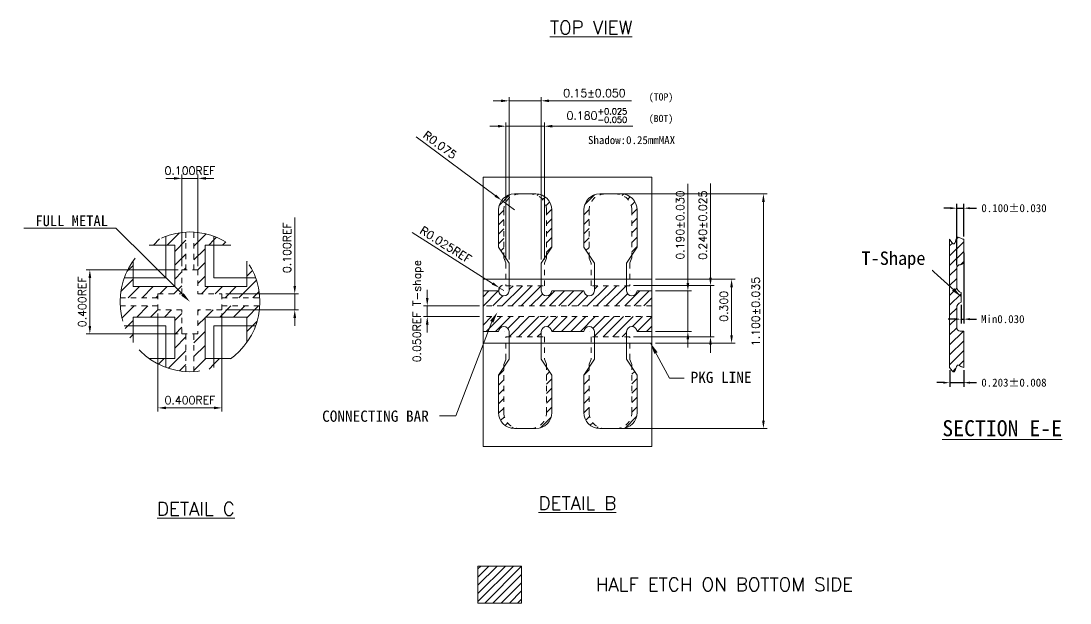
# Model space of a CAD drawing. Extents: x 516.4 to 537.1, y -26.7 to 3.5.
# Drawn here: x 516.39 to 536.05, y -26.74 to -15.82 of the extents above; entities that cross this region are included whole.
import ezdxf
from ezdxf import colors
from ezdxf.entities.mleader import LeaderData, LeaderLine
from ezdxf.enums import TextEntityAlignment as Align
from ezdxf.math import Vec2, Vec3

# ---------------------------------------------------------------- set-up
doc = ezdxf.new("R2010")
doc.units = 0
doc.header["$LTSCALE"] = 5
doc.header["$MEASUREMENT"] = 0
doc.header["$PDMODE"] = 3
doc.linetypes.add('HIDDEN', pattern=[0.375, 0.25, -0.125])
doc.layers.get('0').update_dxf_attribs({"linetype": 'CONTINUOUS'})
doc.layers.get('Defpoints').update_dxf_attribs({"linetype": 'CONTINUOUS'})
for name, color, linetype in [('1', 7, 'CONTINUOUS'), ('1D', 4, 'CONTINUOUS'), ('2D', 4, 'CONTINUOUS'), ('EACH01', 4, 'CONTINUOUS'), ('ETCH', 4, 'CONTINUOUS'), ('PKG', 2, 'CONTINUOUS'), ('标注', 4, 'CONTINUOUS')]:
    doc.layers.add(name, color=color, linetype=linetype)
doc.layers.add('标注线', color=3, linetype='CONTINUOUS', lineweight=18)
doc.styles.add('SIMPLEX', font='SIMPLEX')
doc.styles.get("Standard").update_dxf_attribs({"font": 'romans.shx', "bigfont": 'bigfont.shx'})
doc.styles.add('宋体', font='SimSun.ttf')
doc.dimstyles.new('2', dxfattribs={"dimtxt": 0.21, "dimasz": 0.21, "dimexe": 0.07, "dimexo": 0.07, "dimgap": 0.07, "dimtad": 0, "dimdec": 3, "dimzin": 1, "dimdsep": 46, "dimtxsty": 'STANDARD', "dimcen": 0.009, "dimclrd": 256, "dimclre": 256, "dimclrt": 256, "dimadec": 0, "dimazin": 1, "dimtm": 1.25, "dimtfac": 1, "dimtdec": 3, "dimtofl": 0, "dimtmove": 0, "dimatfit": 3, "dimfxl": 0.0072, "dimtolj": 1, "dimtzin": 0, "dimlwd": -1, "dimlwe": -1, "dimarcsym": 0})
doc.dimstyles.new('ISO-25', dxfattribs={"dimtxt": 2.5, "dimasz": 2.5, "dimexe": 1.25, "dimexo": 0.625, "dimtad": 1, "dimtxsty": 'STANDARD', "dimcen": 2.5, "dimadec": 0, "dimazin": 0, "dimtfac": 1, "dimtmove": 0, "dimatfit": 3, "dimfxl": 1, "dimarcsym": 0})
doc.dimstyles.get("Standard").update_dxf_attribs({"dimscale": 4.5, "dimtxt": 0.16, "dimasz": 0.12, "dimexe": 0.08, "dimexo": 0.05, "dimgap": 0.08, "dimtad": 0, "dimdec": 3, "dimzin": 0, "dimdsep": 46, "dimtxsty": 'STANDARD', "dimcen": 0.09, "dimadec": 0, "dimazin": 0, "dimtfac": 1, "dimtdec": 3, "dimtmove": 0, "dimatfit": 3, "dimfxl": 1, "dimtolj": 1, "dimtzin": 0, "dimarcsym": 0})
doc.dimstyles.new('副本Standard', dxfattribs={"dimtxt": 0.05, "dimasz": 0.05, "dimexe": 0.07, "dimexo": 0.07, "dimgap": 0.07, "dimtad": 1, "dimzin": 1, "dimdsep": 46, "dimtxsty": 'SIMPLEX', "dimcen": 0.1, "dimclrd": 256, "dimclre": 256, "dimclrt": 256, "dimadec": 0, "dimazin": 0, "dimtfac": 1, "dimtofl": 0, "dimtmove": 0, "dimatfit": 0, "dimfxl": 1, "dimlwd": -1, "dimlwe": -1, "dimarcsym": 0})
pattern_1 = [(45, (-1772.79977, -702.44377), (-0.129652448, 0.129652448), [])]

# ---------------------------------------------------------------- blocks, each defined once
blk = doc.blocks.new('*D45')
at = {"layer": 'Defpoints', "color": 0, "transparency": 16777216}
for p in [(3343.498, -275.731), (3342.778, -278.302), (3343.498, -278.302)]:
    blk.add_point(p, dxfattribs=at)
at = {"layer": '标注', "color": 4, "linetype": 'Continuous', "lineweight": 0, "transparency": 16777216}
for p, q in [((3342.778, -278.232), (3342.778, -275.661)), ((3343.498, -278.232), (3343.498, -275.661)), ((3342.628, -275.731), (3342.478, -275.731)), ((3342.778, -275.731), (3343.498, -275.731)), ((3343.648, -275.731), (3345.154, -275.731))]:
    blk.add_line(p, q, dxfattribs=at)
at = {"layer": '标注', "color": 4, "transparency": 16777216}
for points in [[(3342.628, -275.756), (3342.628, -275.706), (3342.778, -275.731)], [(3343.648, -275.706), (3343.648, -275.756), (3343.498, -275.731)]]:
    blk.add_solid(points, dxfattribs=at)
at = {"layer": '标注', "color": 4, "lineweight": 0, "transparency": 16777216, "insert": (3344.483, -275.531), "char_height": 0.15, "attachment_point": 5, "style": 'SIMPLEX'}
blk.add_mtext('\\A1;0.180{\\H0.74667x;\\S+0.025^ -0.050;}', dxfattribs=at)
blk = doc.blocks.new('*D46')
at = {"layer": 'Defpoints', "color": 0, "transparency": 16777216}
for p in [(3345.512, -278.822), (3345.512, -279.582), (3346.189, -279.582)]:
    blk.add_point(p, dxfattribs=at)
at = {"layer": '标注', "linetype": 'Continuous', "lineweight": 0, "transparency": 16777216}
for p, q in [((3346.189, -278.672), (3346.189, -276.815)), ((3345.582, -278.822), (3346.259, -278.822)), ((3346.189, -278.822), (3346.189, -279.582)), ((3345.582, -279.582), (3346.259, -279.582)), ((3346.189, -279.732), (3346.189, -279.882))]:
    blk.add_line(p, q, dxfattribs=at)
at = {"layer": '标注', "transparency": 16777216}
for points in [[(3346.164, -278.672), (3346.214, -278.672), (3346.189, -278.822)], [(3346.214, -279.732), (3346.164, -279.732), (3346.189, -279.582)]]:
    blk.add_solid(points, dxfattribs=at)
at = {"layer": '标注', "lineweight": 0, "transparency": 16777216, "insert": (3346.044, -277.585), "char_height": 0.15, "attachment_point": 5, "rotation": 90, "style": 'SIMPLEX'}
blk.add_mtext('0.190%%P0.030', dxfattribs=at)
blk = doc.blocks.new('*D47')
at = {"layer": 'Defpoints', "color": 0, "transparency": 16777216}
for p in [(3345.098, -278.722), (3345.098, -279.682), (3346.613, -279.682)]:
    blk.add_point(p, dxfattribs=at)
at = {"layer": '标注', "color": 1, "linetype": 'Continuous', "lineweight": 0, "transparency": 16777216}
for p, q in [((3346.613, -278.572), (3346.613, -276.804)), ((3345.168, -278.722), (3346.683, -278.722)), ((3346.613, -278.722), (3346.613, -279.682)), ((3345.168, -279.682), (3346.683, -279.682)), ((3346.613, -279.832), (3346.613, -279.982))]:
    blk.add_line(p, q, dxfattribs=at)
at = {"layer": '标注', "color": 1, "transparency": 16777216}
for points in [[(3346.588, -278.572), (3346.638, -278.572), (3346.613, -278.722)], [(3346.638, -279.832), (3346.588, -279.832), (3346.613, -279.682)]]:
    blk.add_solid(points, dxfattribs=at)
at = {"layer": '标注', "color": 0, "lineweight": 0, "transparency": 16777216, "insert": (3346.468, -277.588), "char_height": 0.15, "attachment_point": 5, "rotation": 90, "style": 'SIMPLEX'}
blk.add_mtext('0.240%%P0.025', dxfattribs=at)
blk = doc.blocks.new('*D48')
at = {"layer": 'Defpoints', "color": 0, "transparency": 16777216}
for p in [(3345.512, -278.602), (3345.512, -279.802), (3347.008, -279.802)]:
    blk.add_point(p, dxfattribs=at)
at = {"layer": '标注', "linetype": 'Continuous', "lineweight": 0, "transparency": 16777216}
for p, q in [((3345.582, -278.602), (3347.078, -278.602)), ((3347.008, -278.752), (3347.008, -279.652)), ((3345.582, -279.802), (3347.078, -279.802))]:
    blk.add_line(p, q, dxfattribs=at)
at = {"layer": '标注', "transparency": 16777216}
for points in [[(3347.033, -278.752), (3346.983, -278.752), (3347.008, -278.602)], [(3346.983, -279.652), (3347.033, -279.652), (3347.008, -279.802)]]:
    blk.add_solid(points, dxfattribs=at)
at = {"layer": '标注', "lineweight": 0, "transparency": 16777216, "insert": (3346.863, -279.111), "char_height": 0.15, "attachment_point": 5, "rotation": 90, "style": 'SIMPLEX'}
blk.add_mtext('0.300', dxfattribs=at)
blk = doc.blocks.new('*D49')
at = {"layer": 'Defpoints', "color": 0, "transparency": 16777216}
for p in [(3344.772, -277.002), (3344.738, -281.402), (3347.605, -281.402)]:
    blk.add_point(p, dxfattribs=at)
at = {"layer": '标注', "linetype": 'Continuous', "lineweight": 0, "transparency": 16777216}
for p, q in [((3344.842, -277.002), (3347.675, -277.002)), ((3347.605, -277.152), (3347.605, -281.252)), ((3344.808, -281.402), (3347.675, -281.402))]:
    blk.add_line(p, q, dxfattribs=at)
at = {"layer": '标注', "transparency": 16777216}
for points in [[(3347.63, -277.152), (3347.58, -277.152), (3347.605, -277.002)], [(3347.58, -281.252), (3347.63, -281.252), (3347.605, -281.402)]]:
    blk.add_solid(points, dxfattribs=at)
at = {"layer": '标注', "lineweight": 0, "transparency": 16777216, "insert": (3347.46, -279.208), "char_height": 0.15, "attachment_point": 5, "rotation": 90, "style": 'SIMPLEX'}
blk.add_mtext('1.100%%P0.035', dxfattribs=at)
blk = doc.blocks.new('*D50')
at = {"layer": 'Defpoints', "color": 0, "transparency": 16777216}
for p in [(3342.698, -277.123), (3342.938, -277.302)]:
    blk.add_point(p, dxfattribs=at)
at = {"layer": '标注', "linetype": 'Continuous', "lineweight": 0, "transparency": 16777216}
for p, q in [((3341.098, -275.933), (3342.577, -277.034)), ((3342.938, -277.302), (3342.698, -277.123))]:
    blk.add_line(p, q, dxfattribs=at)
at = {"layer": '标注', "transparency": 16777216}
blk.add_solid([(3342.562, -277.054), (3342.592, -277.014), (3342.698, -277.123)], dxfattribs=at)
at = {"layer": '标注', "lineweight": 0, "transparency": 16777216, "insert": (3341.541, -276.082), "char_height": 0.15, "attachment_point": 5, "rotation": 323.3438, "style": 'SIMPLEX'}
blk.add_mtext('R0.075', dxfattribs=at)
blk = doc.blocks.new('*D51')
at = {"layer": 'Defpoints', "color": 0, "transparency": 16777216}
for p in [(3342.654, -278.761), (3342.739, -278.815)]:
    blk.add_point(p, dxfattribs=at)
at = {"layer": '标注', "linetype": 'Continuous', "lineweight": 0, "transparency": 16777216}
for p, q in [((3341.018, -277.727), (3342.527, -278.681)), ((3342.739, -278.815), (3342.654, -278.761))]:
    blk.add_line(p, q, dxfattribs=at)
at = {"layer": '标注', "linetype": 'Continuous', "transparency": 16777216}
blk.add_arc((3342.739, -278.815), 0.1, 106.7349, 184.3621, dxfattribs=at)
at = {"layer": '标注', "transparency": 16777216}
blk.add_solid([(3342.514, -278.702), (3342.541, -278.66), (3342.654, -278.761)], dxfattribs=at)
at = {"layer": '标注', "lineweight": 0, "transparency": 16777216, "insert": (3341.65, -277.955), "char_height": 0.15, "attachment_point": 5, "rotation": 327.7095, "style": 'SIMPLEX'}
blk.add_mtext('R0.025REF', dxfattribs=at)
blk = doc.blocks.new('*D56')
at = {"layer": 'Defpoints', "color": 0, "transparency": 16777216}
for p in [(3343.438, -275.255), (3342.838, -278.302), (3343.438, -278.302)]:
    blk.add_point(p, dxfattribs=at)
at = {"layer": '标注', "color": 4, "linetype": 'Continuous', "lineweight": 0, "transparency": 16777216}
for p, q in [((3342.688, -275.255), (3342.538, -275.255)), ((3342.838, -278.232), (3342.838, -275.185)), ((3342.838, -275.255), (3343.438, -275.255)), ((3343.438, -278.232), (3343.438, -275.185)), ((3343.588, -275.255), (3345.135, -275.255))]:
    blk.add_line(p, q, dxfattribs=at)
at = {"layer": '标注', "color": 4, "transparency": 16777216}
for points in [[(3342.688, -275.28), (3342.688, -275.23), (3342.838, -275.255)], [(3343.588, -275.23), (3343.588, -275.28), (3343.438, -275.255)]]:
    blk.add_solid(points, dxfattribs=at)
at = {"layer": '标注', "color": 4, "lineweight": 0, "transparency": 16777216, "insert": (3344.437, -275.11), "char_height": 0.15, "attachment_point": 5, "style": 'SIMPLEX'}
blk.add_mtext('\\A1;0.15%%P0.050', dxfattribs=at)
blk = doc.blocks.new('*D57')
at = {"layer": 'Defpoints', "color": 0, "transparency": 16777216}
for p in [(3337.004, -276.71), (3336.704, -278.426), (3337.004, -278.426)]:
    blk.add_point(p, dxfattribs=at)
at = {"layer": '标注', "linetype": 'Continuous', "lineweight": 0, "transparency": 16777216}
for p, q in [((3336.554, -276.71), (3336.404, -276.71)), ((3336.704, -278.356), (3336.704, -276.64)), ((3336.704, -276.71), (3337.004, -276.71)), ((3337.004, -278.356), (3337.004, -276.64)), ((3337.154, -276.71), (3337.304, -276.71))]:
    blk.add_line(p, q, dxfattribs=at)
at = {"layer": '标注', "transparency": 16777216}
for points in [[(3336.554, -276.735), (3336.554, -276.685), (3336.704, -276.71)], [(3337.154, -276.685), (3337.154, -276.735), (3337.004, -276.71)]]:
    blk.add_solid(points, dxfattribs=at)
at = {"layer": '标注', "lineweight": 0, "transparency": 16777216, "insert": (3336.854, -276.565), "char_height": 0.15, "attachment_point": 5, "style": 'SIMPLEX'}
blk.add_mtext('0.100REF', dxfattribs=at)
blk = doc.blocks.new('*D58')
at = {"layer": 'Defpoints', "color": 0, "transparency": 16777216}
for p in [(3336.704, -278.426), (3334.978, -279.626), (3336.704, -279.626)]:
    blk.add_point(p, dxfattribs=at)
at = {"layer": '标注', "linetype": 'Continuous', "lineweight": 0, "transparency": 16777216}
for p, q in [((3336.634, -278.426), (3334.908, -278.426)), ((3334.978, -278.576), (3334.978, -279.476)), ((3336.634, -279.626), (3334.908, -279.626))]:
    blk.add_line(p, q, dxfattribs=at)
at = {"layer": '标注', "transparency": 16777216}
for points in [[(3335.003, -278.576), (3334.953, -278.576), (3334.978, -278.426)], [(3334.953, -279.476), (3335.003, -279.476), (3334.978, -279.626)]]:
    blk.add_solid(points, dxfattribs=at)
at = {"layer": '标注', "lineweight": 0, "transparency": 16777216, "insert": (3334.833, -279.026), "char_height": 0.15, "attachment_point": 5, "rotation": 90, "style": 'SIMPLEX'}
blk.add_mtext('0.400REF', dxfattribs=at)
blk = doc.blocks.new('*D59')
at = {"layer": 'Defpoints', "color": 0, "transparency": 16777216}
for p in [(3337.454, -278.876), (3337.454, -279.176), (3338.819, -279.176)]:
    blk.add_point(p, dxfattribs=at)
at = {"layer": '标注', "linetype": 'Continuous', "lineweight": 0, "transparency": 16777216}
for p, q in [((3338.819, -278.726), (3338.819, -277.443)), ((3337.524, -278.876), (3338.889, -278.876)), ((3338.819, -278.876), (3338.819, -279.176)), ((3337.524, -279.176), (3338.889, -279.176)), ((3338.819, -279.326), (3338.819, -279.476))]:
    blk.add_line(p, q, dxfattribs=at)
at = {"layer": '标注', "transparency": 16777216}
for points in [[(3338.794, -278.726), (3338.844, -278.726), (3338.819, -278.876)], [(3338.844, -279.326), (3338.794, -279.326), (3338.819, -279.176)]]:
    blk.add_solid(points, dxfattribs=at)
at = {"layer": '标注', "lineweight": 0, "transparency": 16777216, "insert": (3338.674, -278.01), "char_height": 0.15, "attachment_point": 5, "rotation": 90, "style": 'SIMPLEX'}
blk.add_mtext('0.100REF', dxfattribs=at)
blk = doc.blocks.new('*D60')
at = {"layer": 'Defpoints', "color": 0, "transparency": 16777216}
for p in [(3336.254, -279.176), (3337.454, -279.176), (3337.454, -281.015)]:
    blk.add_point(p, dxfattribs=at)
at = {"layer": '标注', "linetype": 'Continuous', "lineweight": 0, "transparency": 16777216}
for p, q in [((3336.254, -279.246), (3336.254, -281.085)), ((3337.454, -279.246), (3337.454, -281.085)), ((3336.404, -281.015), (3337.304, -281.015))]:
    blk.add_line(p, q, dxfattribs=at)
at = {"layer": '标注', "transparency": 16777216}
for points in [[(3336.404, -280.99), (3336.404, -281.04), (3336.254, -281.015)], [(3337.304, -281.04), (3337.304, -280.99), (3337.454, -281.015)]]:
    blk.add_solid(points, dxfattribs=at)
at = {"layer": '标注', "lineweight": 0, "transparency": 16777216, "insert": (3336.854, -280.87), "char_height": 0.15, "attachment_point": 5, "style": 'SIMPLEX'}
blk.add_mtext('0.400REF', dxfattribs=at)
blk = doc.blocks.new('*D61')
at = {"layer": 'Defpoints', "color": 0, "transparency": 16777216}
for p in [(3342.351, -279.102), (3341.303, -279.302), (3342.351, -279.302)]:
    blk.add_point(p, dxfattribs=at)
at = {"layer": '标注', "linetype": 'Continuous', "lineweight": 0, "transparency": 16777216}
for p, q in [((3341.303, -278.952), (3341.303, -278.802)), ((3342.281, -279.102), (3341.233, -279.102)), ((3341.303, -279.102), (3341.303, -279.302)), ((3342.281, -279.302), (3341.233, -279.302)), ((3341.303, -279.452), (3341.303, -279.602))]:
    blk.add_line(p, q, dxfattribs=at)
at = {"layer": '标注', "transparency": 16777216}
for points in [[(3341.278, -278.952), (3341.328, -278.952), (3341.303, -279.102)], [(3341.328, -279.452), (3341.278, -279.452), (3341.303, -279.302)]]:
    blk.add_solid(points, dxfattribs=at)
at = {"layer": '标注', "lineweight": 0, "transparency": 16777216, "insert": (3341.133, -279.202), "char_height": 0.15, "attachment_point": 5, "rotation": 90, "style": 'SIMPLEX'}
blk.add_mtext('0.050REF T-shape', dxfattribs=at)
blk = doc.blocks.new('*D62')
at = {"layer": 'Defpoints', "color": 0, "transparency": 16777216}
for p in [(3351.097, -280.255), (3351.36, -280.255), (3351.36, -280.542)]:
    blk.add_point(p, dxfattribs=at)
at = {"layer": '标注', "color": 0, "lineweight": -2, "transparency": 16777216}
for p, q in [((3351.097, -280.305), (3351.097, -280.622)), ((3351.36, -280.305), (3351.36, -280.622)), ((3350.977, -280.542), (3350.857, -280.542)), ((3351.097, -280.542), (3351.36, -280.542)), ((3351.48, -280.542), (3351.6, -280.542))]:
    blk.add_line(p, q, dxfattribs=at)
at = {"layer": '标注', "color": 0, "transparency": 16777216}
for points in [[(3350.977, -280.562), (3350.977, -280.522), (3351.097, -280.542)], [(3351.48, -280.522), (3351.48, -280.562), (3351.36, -280.542)]]:
    blk.add_solid(points, dxfattribs=at)
at = {"layer": '标注', "color": 0, "transparency": 16777216, "insert": (3352.302, -280.542), "char_height": 0.15, "attachment_point": 5, "style": '宋体'}
blk.add_mtext('\\A1;0.203%%p0.008', dxfattribs=at)
blk = doc.blocks.new('*D63')
at = {"layer": 'Defpoints', "color": 0, "transparency": 16777216}
for p in [(3351.36, -277.269), (3351.36, -277.852), (3351.228, -278.394)]:
    blk.add_point(p, dxfattribs=at)
at = {"layer": '标注', "color": 0, "lineweight": -2, "transparency": 16777216}
for p, q in [((3351.108, -277.269), (3350.988, -277.269)), ((3351.228, -278.344), (3351.228, -277.189)), ((3351.228, -277.269), (3351.36, -277.269)), ((3351.36, -277.802), (3351.36, -277.189)), ((3351.48, -277.269), (3351.6, -277.269))]:
    blk.add_line(p, q, dxfattribs=at)
at = {"layer": '标注', "color": 0, "transparency": 16777216}
for points in [[(3351.108, -277.289), (3351.108, -277.249), (3351.228, -277.269)], [(3351.48, -277.249), (3351.48, -277.289), (3351.36, -277.269)]]:
    blk.add_solid(points, dxfattribs=at)
at = {"layer": '标注', "color": 0, "transparency": 16777216, "insert": (3352.303, -277.269), "char_height": 0.15, "attachment_point": 5, "style": '宋体'}
blk.add_mtext('\\A1;0.100%%p0.030', dxfattribs=at)
blk = doc.blocks.new('*D64')
at = {"layer": 'Defpoints', "color": 0, "transparency": 16777216}
for p in [(3351.36, -278.058), (3351.311, -279.033), (3351.36, -279.351)]:
    blk.add_point(p, dxfattribs=at)
at = {"layer": '标注', "color": 0, "lineweight": -2, "transparency": 16777216}
for p, q in [((3351.36, -278.108), (3351.36, -279.431)), ((3351.311, -279.083), (3351.311, -279.431)), ((3351.191, -279.351), (3351.071, -279.351)), ((3351.311, -279.351), (3351.36, -279.351)), ((3351.48, -279.351), (3351.6, -279.351))]:
    blk.add_line(p, q, dxfattribs=at)
at = {"layer": '标注', "color": 0, "transparency": 16777216}
for points in [[(3351.191, -279.371), (3351.191, -279.331), (3351.311, -279.351)], [(3351.48, -279.331), (3351.48, -279.371), (3351.36, -279.351)]]:
    blk.add_solid(points, dxfattribs=at)
at = {"layer": '标注', "color": 0, "transparency": 16777216, "insert": (3352.092, -279.351), "char_height": 0.15, "attachment_point": 5, "style": '宋体'}
blk.add_mtext('\\A1;Min0.030', dxfattribs=at)

msp = doc.modelspace()

# ---------------------------------------------------------------- hatches: boundary and pattern name
at = {"layer": 'EACH01', "lineweight": 0}
h = msp.add_hatch(dxfattribs=at)
h.set_pattern_fill('ANSI31', color=256, scale=1.050834, style=0)
h.set_pattern_definition([(45, (794.03763, -200.60978), (-0.092881465, 0.092881465), [])])
edge = h.paths.add_edge_path()
edge.add_line((533.99165, -20.39063), (533.99358, -20.39063))
edge.add_arc((533.99358, -20.32583), 0.0648, 270, 360)
edge.add_line((534.05838, -20.32583), (534.05838, -19.91281))
edge.add_spline(control_points=[(534.05838, -19.91281), (534.04093, -19.90794), (534.00391, -19.89761), (533.91135, -19.83682), (533.89957, -20.06566), (533.82835, -19.96126), (533.7953, -19.91281)], knot_values=[0, 0, 0, 0, 0.05685367, 0.12059159, 0.25873939, 0.37839651, 0.37839651, 0.37839651, 0.37839651], degree=3, periodic=0)
edge.add_line((533.7953, -19.91281), (533.7953, -22.31631))
edge.add_spline(control_points=[(533.7953, -22.31631), (533.82835, -22.36476), (533.89957, -22.46916), (533.91135, -22.24032), (534.00391, -22.30111), (534.04093, -22.31144), (534.05838, -22.31631)], knot_values=[0, 0, 0, 0, 0.11965712, 0.25780492, 0.32154284, 0.37839651, 0.37839651, 0.37839651, 0.37839651], degree=3, periodic=0)
edge.add_line((534.05838, -22.31631), (534.05838, -21.63479))
edge.add_line((534.05838, -21.63479), (533.99261, -21.63479))
edge.add_arc((533.99261, -21.56999), 0.0648, 180.147024, 270, ccw=False)
edge.add_line((533.92781, -21.57016), (533.92688, -21.2071))
edge.add_arc((534.04036, -21.20347), 0.11354, 105.841884, 181.834624, ccw=False)
edge.add_line((534.00937, -21.09424), (534.00937, -20.91337))
edge.add_arc((534.06563, -20.78122), 0.14363, 194.969301, 246.937464, ccw=False)
edge.add_line((533.92688, -20.81832), (533.92685, -20.45544))
edge.add_arc((533.99165, -20.45543), 0.0648, 90, 180.004746, ccw=False)
at = {"layer": 'ETCH', "lineweight": 0}
h = msp.add_hatch(dxfattribs=at)
h.set_pattern_fill('ANSI31', color=256)
h.set_pattern_definition([(45, (525.39747, -23.11834), (-0.0883883, 0.0883883), [])])
h.paths.add_polyline_path([(525.43708, -22.31354), (525.33708, -22.46354), (525.33708, -23.16354, 0.41421356), (525.63708, -23.46354), (525.73708, -23.46354, -0.41421356), (525.43708, -23.16354)])
h.paths.add_polyline_path([(526.33708, -22.46354), (526.23708, -22.31354), (526.23708, -23.16354, -0.41421356), (525.93708, -23.46354), (526.03708, -23.46354, 0.41421356), (526.33708, -23.16354)])
h.paths.add_polyline_path([(527.03708, -22.31354), (526.93708, -22.46354), (526.93708, -23.16354, 0.41421356), (527.23708, -23.46354), (527.33708, -23.46354, -0.41421356), (527.03708, -23.16354)])
h.paths.add_polyline_path([(527.93708, -22.46354), (527.83708, -22.31354), (527.83708, -23.16354, -0.41421356), (527.53708, -23.46354), (527.63708, -23.46354, 0.41421356), (527.93708, -23.16354)])
h.paths.add_polyline_path([(525.43708, -19.36354, -0.41421356), (525.73708, -19.06354), (525.63708, -19.06354, 0.41421356), (525.33708, -19.36354), (525.33708, -20.06354), (525.43708, -20.21354)])
h.paths.add_polyline_path([(526.33708, -19.36354, 0.41421356), (526.03708, -19.06354), (525.93708, -19.06354, -0.41421356), (526.23708, -19.36354), (526.23708, -20.21354), (526.33708, -20.06354)])
h.paths.add_polyline_path([(527.03708, -19.36354, -0.41421356), (527.33708, -19.06354), (527.23708, -19.06354, 0.41421356), (526.93708, -19.36354), (526.93708, -20.06354), (527.03708, -20.21354)])
h.paths.add_polyline_path([(527.93708, -19.36354, 0.41421356), (527.63708, -19.06354), (527.53708, -19.06354, -0.41421356), (527.83708, -19.36354), (527.83708, -20.21354), (527.93708, -20.06354)])
edge = h.paths.add_edge_path()
edge.add_line((527.73708, -20.88354), (527.73708, -20.78354))
edge.add_line((527.73708, -20.78354), (527.13708, -20.78354))
edge.add_line((527.13708, -20.78354), (527.13708, -20.88354))
edge.add_arc((527.03737, -20.87593), 0.1, 184.362064, 355.637936, ccw=False)
edge.add_line((526.93766, -20.88354), (526.3365, -20.88354))
edge.add_arc((526.23679, -20.87593), 0.1, 184.362064, 355.637936, ccw=False)
edge.add_line((526.13708, -20.88354), (526.13708, -20.78354))
edge.add_line((526.13708, -20.78354), (525.53708, -20.78354))
edge.add_line((525.53708, -20.78354), (525.53708, -20.88354))
edge.add_arc((525.43737, -20.87593), 0.1, 184.362064, 355.637936, ccw=False)
edge.add_line((525.33766, -20.88354), (525.04945, -20.88354))
edge.add_line((525.04945, -20.88354), (525.04945, -21.16354))
edge.add_line((525.04945, -21.16354), (528.21114, -21.16354))
edge.add_line((528.21114, -21.16354), (528.21114, -20.88354))
edge.add_line((528.21114, -20.88354), (527.9365, -20.88354))
edge.add_arc((527.83679, -20.87593), 0.1, 184.362064, 355.637936, ccw=False)
edge = h.paths.add_edge_path()
edge.add_line((525.04945, -21.36354), (525.04945, -21.64354))
edge.add_line((525.04945, -21.64354), (525.09597, -21.64354))
edge.add_line((525.09597, -21.64354), (525.33766, -21.64354))
edge.add_arc((525.43737, -21.65114), 0.1, 4.362064, 175.637936, ccw=False)
edge.add_line((525.53708, -21.64354), (525.53708, -21.74354))
edge.add_line((525.53708, -21.74354), (526.13708, -21.74354))
edge.add_line((526.13708, -21.74354), (526.13708, -21.64354))
edge.add_arc((526.23679, -21.65114), 0.1, 4.362064, 175.637936, ccw=False)
edge.add_line((526.3365, -21.64354), (526.93766, -21.64354))
edge.add_arc((527.03737, -21.65114), 0.1, 4.362064, 175.637936, ccw=False)
edge.add_line((527.13708, -21.64354), (527.13708, -21.74354))
edge.add_line((527.13708, -21.74354), (527.73708, -21.74354))
edge.add_line((527.73708, -21.74354), (527.73708, -21.64354))
edge.add_arc((527.83679, -21.65114), 0.1, 4.362064, 175.637936, ccw=False)
edge.add_line((527.9365, -21.64354), (528.21114, -21.64354))
edge.add_line((528.21114, -21.64354), (528.21114, -21.36354))
edge.add_line((528.21114, -21.36354), (525.04945, -21.36354))
at = {"layer": 'ETCH', "lineweight": 13}
h = msp.add_hatch(dxfattribs=at)
h.set_pattern_fill('ANSI31', color=256, scale=0.05775)
h.set_pattern_definition(pattern_1)
h.paths.add_polyline_path([(519.62771, -20.48714), (519.62771, -19.77843, -0.07342397), (520.00271, -19.85595), (520.00271, -20.02214), (519.83771, -20.02214), (519.83771, -20.80214), (520.61771, -20.80214), (520.61771, -20.63714), (520.7839, -20.63714, -0.07342397), (520.86141, -21.01214), (520.15271, -21.01214), (520.15271, -20.93714), (519.70271, -20.93714), (519.70271, -20.48714)])
h.paths.add_polyline_path([(518.24401, -21.01214, -0.07342397), (518.32152, -20.63714), (518.48771, -20.63714), (518.48771, -20.80214), (519.26771, -20.80214), (519.26771, -20.02214), (519.10271, -20.02214), (519.10271, -19.85595, -0.07342397), (519.47771, -19.77843), (519.47771, -20.48714), (519.40271, -20.48714), (519.40271, -20.93714), (518.95271, -20.93714), (518.95271, -21.01214)])
h.paths.add_polyline_path([(518.24401, -21.16214), (518.95271, -21.16214), (518.95271, -21.23714), (519.40271, -21.23714), (519.40271, -21.68714), (519.47771, -21.68714), (519.47771, -22.39584, -0.07342397), (519.10271, -22.31833), (519.10271, -22.15214), (519.26771, -22.15214), (519.26771, -21.37214), (518.48771, -21.37214), (518.48771, -21.53714), (518.32152, -21.53714, -0.07342397)])
h.paths.add_polyline_path([(519.62771, -21.68714), (519.70271, -21.68714), (519.70271, -21.23714), (520.15271, -21.23714), (520.15271, -21.16214), (520.86141, -21.16214, -0.07342397), (520.7839, -21.53714), (520.61771, -21.53714), (520.61771, -21.37214), (519.83771, -21.37214), (519.83771, -22.15214), (520.00271, -22.15214), (520.00271, -22.31833, -0.07342397), (519.62771, -22.39584)])
h = msp.add_hatch(dxfattribs=at)
h.set_pattern_fill('ANSI31', color=256, scale=0.05775)
h.set_pattern_definition(pattern_1)
edge = h.paths.add_edge_path()
edge.add_arc((519.55271, -21.08714), 1.31085, 110.077346, 125.664087)
edge.add_line((518.78844, -20.02214), (519.10271, -20.02214))
edge.add_line((519.10271, -20.02214), (519.10271, -19.85595))
edge = h.paths.add_edge_path()
edge.add_arc((519.55271, -21.08714), 1.31085, 144.335913, 159.922654)
edge.add_line((518.32152, -20.63714), (518.48771, -20.63714))
edge.add_line((518.48771, -20.63714), (518.48771, -20.32287))
h = msp.add_hatch(dxfattribs=at)
h.set_pattern_fill('ANSI31', color=256, scale=0.05775)
h.set_pattern_definition(pattern_1)
edge = h.paths.add_edge_path()
edge.add_arc((519.55271, -21.08714), 1.31085, 20.077346, 35.664087)
edge.add_line((520.61771, -20.32287), (520.61771, -20.63714))
edge.add_line((520.61771, -20.63714), (520.7839, -20.63714))
edge = h.paths.add_edge_path()
edge.add_arc((519.55271, -21.08714), 1.31085, 54.335913, 69.922654)
edge.add_line((520.00271, -19.85595), (520.00271, -20.02214))
edge.add_line((520.00271, -20.02214), (520.31698, -20.02214))
h = msp.add_hatch(dxfattribs=at)
h.set_pattern_fill('ANSI31', color=256, scale=0.05775)
h.set_pattern_definition(pattern_1)
edge = h.paths.add_edge_path()
edge.add_arc((519.55271, -21.08714), 1.31085, 200.077346, 215.664087)
edge.add_line((518.48771, -21.85141), (518.48771, -21.53714))
edge.add_line((518.48771, -21.53714), (518.32152, -21.53714))
edge = h.paths.add_edge_path()
edge.add_arc((519.55271, -21.08714), 1.31085, 234.335913, 249.922654)
edge.add_line((519.10271, -22.31833), (519.10271, -22.15214))
edge.add_line((519.10271, -22.15214), (518.78844, -22.15214))
h = msp.add_hatch(dxfattribs=at)
h.set_pattern_fill('ANSI31', color=256, scale=0.05775)
h.set_pattern_definition(pattern_1)
edge = h.paths.add_edge_path()
edge.add_arc((519.55271, -21.08714), 1.31085, 290.077346, 305.664087)
edge.add_line((520.31698, -22.15214), (520.00271, -22.15214))
edge.add_line((520.00271, -22.15214), (520.00271, -22.31833))
edge = h.paths.add_edge_path()
edge.add_arc((519.55271, -21.08714), 1.31085, 324.335913, 339.922654)
edge.add_line((520.7839, -21.53714), (520.61771, -21.53714))
edge.add_line((520.61771, -21.53714), (520.61771, -21.85141))
at = {"layer": 'ETCH', "lineweight": 0}
h = msp.add_hatch(dxfattribs=at)
h.set_pattern_fill('ANSI31', color=256, scale=0.8712, style=0)
h.set_pattern_definition([(45, (568.89944, 31.71289), (-0.07700393, 0.07700393), [])])
h.paths.add_polyline_path([(525.76911, -26.04281), (524.95216, -26.04281), (524.95216, -26.73713), (525.76911, -26.73713)])

# ---------------------------------------------------------------- linework, layer by layer
at = {"color": 7, "lineweight": 0}
for p, q in [((534.00937, -20.91337, -0.00007), (534.00937, -21.09424, -0.00007)), ((533.92781, -21.57, 0.00028), (533.92688, -21.2071, -0.00007)), ((534.05838, -21.63479, 0.00028), (533.9926, -21.63479, 0.00028)), ((534.05838, -22.31631, 0.00028), (534.05838, -21.63479, 0.00028))]:
    msp.add_line(p, q, dxfattribs=at)
at = {"color": 7, "lineweight": 0, "elevation": 0.00028}
msp.add_lwpolyline([(533.7953, -19.91281), (533.7953, -22.31631)], dxfattribs=at)
at = {"color": 7, "lineweight": 0, "elevation": -0.00007}
msp.add_lwpolyline([(534.00937, -20.91337), (534.00937, -20.91337, -0.23072187), (533.92688, -20.81832), (533.92685, -20.45544, -0.41423783), (533.99165, -20.39063), (533.99358, -20.39063, 0.41421356), (534.05838, -20.32583), (534.05838, -19.91281)], format="xyb", dxfattribs=at)
at = {"color": 7, "lineweight": 0}
for centre, radius, start, end in [((534.04036, -21.20347, -0.00007), 0.11354, 105.841884, 181.834624), ((533.99261, -21.56999, 0.00028), 0.0648, 180.004746, 270.004746)]:
    msp.add_arc(centre, radius, start, end, dxfattribs=at)
for points in [[(533.7953, -19.91281, -0.00007), (533.82835, -19.96126, -0.00007), (533.89957, -20.06566, -0.00007), (533.91135, -19.83682, -0.00007), (534.00391, -19.89761, -0.00007), (534.04093, -19.90794, -0.00007), (534.05838, -19.91281, -0.00007)], [(533.7953, -22.31631, 0.00028), (533.82835, -22.36476, 0.00028), (533.89957, -22.46916, 0.00028), (533.91135, -22.24032, 0.00028), (534.00391, -22.30111, 0.00028), (534.04093, -22.31144, 0.00028), (534.05838, -22.31631, 0.00028)]]:
    msp.add_open_spline(points, degree=3, knots=[0, 0, 0, 0, 0.119657118, 0.257804919, 0.321542837, 0.378396512, 0.378396512, 0.378396512, 0.378396512], dxfattribs=at)
at = {"layer": '1', "color": 7, "lineweight": 13}
for p, q in [((519.83771, -20.80214), (519.83771, -20.02214)), ((520.61771, -20.80214), (519.83771, -20.80214)), ((518.48771, -21.37214), (519.26771, -21.37214)), ((519.26771, -21.37214), (519.26771, -22.15214)), ((519.83771, -22.15214), (519.83771, -21.37214)), ((519.83771, -21.37214), (520.61771, -21.37214))]:
    msp.add_line(p, q, dxfattribs=at)
at = {"layer": '1', "color": 7, "lineweight": 0}
for p, q in [((524.95216, -26.04281), (524.95216, -26.73713)), ((525.76911, -26.04281), (524.95216, -26.04281)), ((525.76911, -26.73713), (525.76911, -26.04281)), ((524.95216, -26.73713), (525.76911, -26.73713))]:
    msp.add_line(p, q, dxfattribs=at)
at = {"layer": '1', "linetype": 'Continuous', "lineweight": 0}
msp.add_lwpolyline([(528.21114, -20.88354), (527.9365, -20.88354, -0.92662528), (527.73708, -20.88354), (527.73708, -20.36354), (527.93708, -20.06354), (527.93708, -19.36354, 0.41421356), (527.63708, -19.06354), (527.23708, -19.06354, 0.41421356), (526.93708, -19.36354), (526.93708, -20.06354), (527.13708, -20.36354), (527.13708, -20.88354, -0.92662528), (526.93766, -20.88354), (526.3365, -20.88354, -0.92662528), (526.13708, -20.88354), (526.13708, -20.36354), (526.33708, -20.06354), (526.33708, -19.36354, 0.41421356), (526.03708, -19.06354), (525.63708, -19.06354, 0.41421356), (525.33708, -19.36354), (525.33708, -20.06354), (525.53708, -20.36354), (525.53708, -20.88354, -0.92662528), (525.33766, -20.88354), (525.04945, -20.88354)], format="xyb", dxfattribs=at)
at = {"layer": '1', "lineweight": 13}
for points in [[(518.78844, -20.02214), (519.26771, -20.02214), (519.26771, -20.80214), (518.48771, -20.80214), (518.48771, -20.32287)], [(520.31698, -20.02214), (519.83771, -20.02214)], [(520.61771, -20.80214), (520.61771, -20.32287)], [(518.48771, -21.37214), (518.48771, -21.85141)], [(520.61771, -21.37214), (520.61771, -21.85141)], [(518.78844, -22.15214), (519.26771, -22.15214)], [(520.31698, -22.15214), (519.83771, -22.15214)]]:
    msp.add_lwpolyline(points, dxfattribs=at)
at = {"layer": '1', "lineweight": 0}
msp.add_lwpolyline([(528.21114, -21.64354), (527.9365, -21.64354, 0.92662528), (527.73708, -21.64354), (527.73708, -22.16354), (527.93708, -22.46354), (527.93708, -23.16354, -0.41421356), (527.63708, -23.46354), (527.23708, -23.46354, -0.41421356), (526.93708, -23.16354), (526.93708, -22.46354), (527.13708, -22.16354), (527.13708, -21.64354, 0.92662528), (526.93766, -21.64354), (526.3365, -21.64354, 0.92662528), (526.13708, -21.64354), (526.13708, -22.16354), (526.33708, -22.46354), (526.33708, -23.16354, -0.41421356), (526.03708, -23.46354), (525.63708, -23.46354, -0.41421356), (525.33708, -23.16354), (525.33708, -22.46354), (525.53708, -22.16354), (525.53708, -21.64354, 0.92662528), (525.33766, -21.64354), (525.04945, -21.64354)], format="xyb", dxfattribs=at)
at = {"layer": '1D', "linetype": 'HIDDEN', "lineweight": 0, "ltscale": 0.05}
for points in [[(525.47708, -20.78354), (526.19708, -20.78354), (526.19708, -20.36354), (526.23708, -20.26354), (526.23708, -19.36354, 0.41421356), (525.93708, -19.06354), (525.73708, -19.06354, 0.41421356), (525.43708, -19.36354), (525.43708, -20.26354), (525.47708, -20.36354)], [(527.07708, -20.78354), (527.07708, -20.36354), (527.03708, -20.26354), (527.03708, -19.36354, -0.41421356), (527.33708, -19.06354), (527.53708, -19.06354, -0.41421356), (527.83708, -19.36354), (527.83708, -20.26354), (527.79708, -20.36354), (527.79708, -20.78354)], [(526.19708, -21.74354), (526.19708, -22.16354), (526.23708, -22.26354), (526.23708, -23.16354, -0.41421356), (525.93708, -23.46354), (525.73708, -23.46354, -0.41421356), (525.43708, -23.16354), (525.43708, -22.26354), (525.47708, -22.16354), (525.47708, -21.74354)], [(527.79708, -21.74354), (527.07708, -21.74354), (527.07708, -22.16354), (527.03708, -22.26354), (527.03708, -23.16354, 0.41421356), (527.33708, -23.46354), (527.53708, -23.46354, 0.41421356), (527.83708, -23.16354), (527.83708, -22.26354), (527.79708, -22.16354)]]:
    msp.add_lwpolyline(points, format="xyb", close=True, dxfattribs=at)
for points in [[(528.21114, -21.16354), (525.04945, -21.16354)], [(528.21114, -21.36354), (525.04945, -21.36354)]]:
    msp.add_lwpolyline(points, dxfattribs=at)
at = {"layer": '2D', "color": 4, "linetype": 'HIDDEN', "lineweight": 13, "ltscale": 0.05}
for p, q in [((519.47771, -20.48714), (519.47771, -19.77843)), ((519.62771, -20.48714), (519.62771, -19.77843)), ((518.24401, -21.01214), (518.95271, -21.01214)), ((520.15271, -21.01214), (520.86141, -21.01214)), ((518.24401, -21.16214), (518.95271, -21.16214)), ((520.15271, -21.16214), (520.86585, -21.16214)), ((519.47771, -22.39584), (519.47771, -21.68714)), ((519.62771, -22.40028), (519.62771, -21.68714))]:
    msp.add_line(p, q, dxfattribs=at)
msp.add_lwpolyline([(519.40271, -20.48714), (519.70271, -20.48714), (519.70271, -20.93714), (520.15271, -20.93714), (520.15271, -21.23714), (519.70271, -21.23714), (519.70271, -21.68714), (519.40271, -21.68714), (519.40271, -21.23714), (518.95271, -21.23714), (518.95271, -20.93714), (519.40271, -20.93714), (519.40271, -20.48714)], dxfattribs=at)
at = {"layer": 'PKG', "color": 2, "lineweight": 13, "ltscale": 0.1}
for points in [[(519.10271, -19.85595), (519.10271, -20.63714), (518.32152, -20.63714)], [(520.7839, -20.63714), (520.00271, -20.63714), (520.00271, -19.85595)], [(518.32152, -21.53714), (519.10271, -21.53714), (519.10271, -22.31833)], [(520.00271, -22.31833), (520.00271, -21.53714), (520.7839, -21.53714)]]:
    msp.add_lwpolyline(points, dxfattribs=at)
at = {"layer": 'PKG', "lineweight": 0}
for points in [[(528.21114, -20.66354), (525.04945, -20.66354)], [(525.04945, -21.86354), (528.21114, -21.86354)]]:
    msp.add_lwpolyline(points, dxfattribs=at)
at = {"layer": 'PKG', "linetype": 'Continuous', "lineweight": 0}
for points in [[(528.21114, -20.66354), (525.04945, -20.66354)], [(525.04945, -21.86354), (528.21114, -21.86354)]]:
    msp.add_lwpolyline(points, dxfattribs=at)
at = {"layer": '标注', "lineweight": 0}
for p, q in [((525.20997, -21.4598), (524.53919, -23.22236)), ((524.53919, -23.22236), (524.22934, -23.22236))]:
    msp.add_line(p, q, dxfattribs=at)
at = {"layer": '标注', "color": 2, "linetype": 'HIDDEN', "lineweight": 13}
msp.add_circle((519.55271, -21.08714), 1.31085, dxfattribs=at)
at = {"layer": '标注', "lineweight": 0}
msp.add_solid([(525.23995, -21.47786), (525.31834, -21.27992), (525.17999, -21.44174)], dxfattribs=at)
at = {"layer": '标注线', "color": 2, "lineweight": 0}
msp.add_lwpolyline([(525.04945, -18.74946), (528.21114, -18.74946), (528.21114, -23.80292), (525.04945, -23.80292)], close=True, dxfattribs=at)

# ---------------------------------------------------------------- texts
at = {"layer": '标注', "color": 6, "lineweight": 13, "style": '宋体'}
for s, p in [('(TOP)', (528.61386, -17.24275)), ('(BOT)', (528.61386, -17.64662))]:
    msp.add_text(s, height=0.135, dxfattribs=at).set_placement(p, align=Align.MIDDLE_RIGHT)
at = {"layer": '标注', "lineweight": 0, "style": '宋体'}
msp.add_text('CONNECTING BAR', height=0.21, dxfattribs=at).set_placement((522.03109, -23.33665))
at = {"layer": '标注', "lineweight": 0, "style": 'SIMPLEX'}
msp.add_text('HALF ETCH ON BOTTOM SIDE', height=0.25, dxfattribs=at).set_placement((531.9833, -26.38658, -0.06831), align=Align.MIDDLE_RIGHT)
at = {"layer": '标注', "lineweight": 0}
for s, insert, char_height, attachment_point, style in [('\\A1;{\\LTOP VIEW}', (527.07327, -15.94288), 0.25, 5, 'SIMPLEX'), ('\\A1;PKG LINE', (528.93849, -22.61168, -0.1641), 0.21, 7, '宋体')]:
    msp.add_mtext(s, dxfattribs=dict(at, insert=insert, char_height=char_height, attachment_point=attachment_point, style=style))
at = {"layer": '标注', "lineweight": 13, "insert": (527.01527, -17.97772, 0.14919), "char_height": 0.15, "width": 6.6919704, "attachment_point": 1, "style": '宋体'}
msp.add_mtext('Shadow:0.25mmMAX', dxfattribs=at)
at = {"layer": '标注', "lineweight": 0, "insert": (534.77938, -23.46013, 0.00028), "char_height": 0.3, "attachment_point": 5, "style": '宋体', "bg_fill": 2}
msp.add_mtext('\\A1;\\LSECTION E-E', dxfattribs=at)
at = {"layer": '标注', "lineweight": 0, "insert": (520.39231, -25.09578, 0.0787), "char_height": 0.25, "width": 3.8822247, "attachment_point": 9, "style": 'SIMPLEX', "bg_fill": 2}
msp.add_mtext('{\\LDETAIL C}', dxfattribs=at)
at = {"layer": '标注', "lineweight": 0, "insert": (527.54609, -24.98687, 0.17085), "char_height": 0.25, "width": 3.8822247, "attachment_point": 9, "style": 'SIMPLEX'}
msp.add_mtext('{\\LDETAIL B}', dxfattribs=at)

# ---------------------------------------------------------------- dimensions: what is measured, and where the dimension line sits
at = {"layer": '标注', "lineweight": 0}
dim = msp.add_linear_dim(base=(526.13708, -17.31644), p1=(525.53708, -20.36354), p2=(526.13708, -20.36354), text='0.15%%P0.050', dimstyle='副本Standard', override={"dimtxt": 0.15, "dimasz": 0.15, "dimtxsty": 'SIMPLEX', "dimclrd": 4, "dimclre": 4, "dimclrt": 4, "dimtol": 1, "dimtp": 0.025, "dimtm": 0.05, "dimtdec": 3, "dimtofl": 1, "dimfxl": 0.0072, "dimtolj": 1, "dimlwd": 0, "dimlwe": 0, "dimarcsym": 1}, dxfattribs=at)
dim.commit()
dim.dimension.update_dxf_attribs({"geometry": '*D56', "text_midpoint": (527.13565, -17.17144), "insert": (-2817.30123, 257.93895)})
for base, p1, p2, text, override, picture, middle in [((526.19708, -17.79247), (525.47708, -20.36354), (526.19708, -20.36354), '0.180{\\H0.74667x;\\S+0.025^ -0.050;}', {"dimtxt": 0.15, "dimasz": 0.15, "dimgap": 0.07, "dimclrd": 4, "dimclre": 4, "dimclrt": 4, "dimtol": 1, "dimlim": 0, "dimtp": 0.025, "dimtm": 0.05, "dimtdec": 3, "dimtofl": 1, "dimfxl": 0.0072, "dimtolj": 1, "dimlwd": 0, "dimlwe": 0, "dimarcsym": 1}, '*D45', (527.18184, -17.79247)), ((519.70271, -18.77082), (519.40271, -20.48714), (519.70271, -20.48714), '0.100REF', {"dimtxt": 0.15, "dimasz": 0.15, "dimtxsty": 'SIMPLEX', "dimtofl": 1, "dimfxl": 0.0072, "dimlwd": 0, "dimlwe": 0, "dimarcsym": 1}, '*D57', (519.55271, -18.77082)), ((520.15271, -23.07615), (518.95271, -21.23714), (520.15271, -21.23714), '0.400REF', {"dimtxt": 0.15, "dimasz": 0.15, "dimtxsty": 'SIMPLEX', "dimtofl": 1, "dimfxl": 0.0072, "dimlwd": 0, "dimlwe": 0, "dimarcsym": 1}, '*D60', (519.55271, -23.07615))]:
    dim = msp.add_linear_dim(base=base, p1=p1, p2=p2, text=text, dimstyle='副本Standard', override=override, dxfattribs=at)
    dim.commit()
    dim.dimension.update_dxf_attribs({"geometry": picture, "text_midpoint": middle, "dimtype": 128, "insert": (-2817.30123, 257.93895)})
for center, mpoint, text, picture, middle in [((525.63708, -19.36354), (525.39641, -19.18443), 'R0.075', '*D50', (524.1535, -18.25948)), ((525.43737, -20.87593), (525.35283, -20.82251), 'R0.025REF', '*D51', (524.27082, -20.13874))]:
    dim = msp.add_radius_dim(center=center, mpoint=mpoint, text=text, dimstyle='副本Standard', override={"dimtxt": 0.15, "dimasz": 0.15, "dimtofl": 1, "dimfxl": 0.0072, "dimlwd": 0, "dimarcsym": 1}, dxfattribs=at)
    dim.commit()
    dim.dimension.update_dxf_attribs({"geometry": picture, "text_midpoint": middle, "dimtype": 132, "insert": (-2817.30123, 257.93895)})
at = {"layer": '标注', "color": 1, "lineweight": 0}
dim = msp.add_linear_dim(base=(529.3119, -21.74354), p1=(527.79708, -20.78354), p2=(527.79708, -21.74354), angle=90, text='0.240%%P0.025', dimstyle='副本Standard', override={"dimtxt": 0.15, "dimasz": 0.15, "dimclrd": 1, "dimclre": 1, "dimclrt": 0, "dimtofl": 1, "dimfxl": 0.0072, "dimlwd": 0, "dimlwe": 0, "dimarcsym": 1}, dxfattribs=at)
dim.commit()
dim.dimension.update_dxf_attribs({"geometry": '*D47', "text_midpoint": (529.3119, -19.64922), "dimtype": 128, "insert": (-2817.30123, 257.93895)})
at = {"layer": '标注', "lineweight": 0}
for base, p1, p2, text, override, picture, middle in [((528.88802, -21.64354), (528.21114, -20.88354), (528.21114, -21.64354), '0.190%%P0.030', {"dimtxt": 0.15, "dimasz": 0.15, "dimtofl": 1, "dimfxl": 0.0072, "dimlwd": 0, "dimlwe": 0, "dimarcsym": 1}, '*D46', (528.88802, -19.64592)), ((530.30369, -23.46354), (527.47095, -19.06354), (527.43708, -23.46354), '1.100%%P0.035', {"dimtxt": 0.15, "dimasz": 0.15, "dimtofl": 1, "dimfxl": 0.0072, "dimlwd": 0, "dimlwe": 0, "dimarcsym": 1}, '*D49', (530.30369, -21.26858)), ((521.51795, -21.23714), (520.15271, -20.93714), (520.15271, -21.23714), '0.100REF', {"dimtxt": 0.15, "dimasz": 0.15, "dimtxsty": 'SIMPLEX', "dimtofl": 1, "dimfxl": 0.0072, "dimlwd": 0, "dimlwe": 0, "dimarcsym": 1}, '*D59', (521.51795, -20.07071)), ((524.00178, -21.36354), (525.04945, -21.16354), (525.04945, -21.36354), '0.050REF T-shape', {"dimtxt": 0.15, "dimasz": 0.15, "dimtxsty": 'SIMPLEX', "dimtofl": 1, "dimfxl": 0.0072, "dimlwd": 0, "dimlwe": 0, "dimarcsym": 1}, '*D61', (524.00178, -21.26354)), ((517.67633, -21.68714), (519.40271, -20.48714), (519.40271, -21.68714), '0.400REF', {"dimtxt": 0.15, "dimasz": 0.15, "dimtxsty": 'SIMPLEX', "dimtofl": 1, "dimfxl": 0.0072, "dimlwd": 0, "dimlwe": 0, "dimarcsym": 1}, '*D58', (517.67633, -21.08714)), ((529.70664, -21.86354), (528.21114, -20.66354), (528.21114, -21.86354), '0.300', {"dimtxt": 0.15, "dimasz": 0.15, "dimtofl": 1, "dimfxl": 0.0072, "dimlwd": 0, "dimlwe": 0, "dimarcsym": 1}, '*D48', (529.70664, -21.17197))]:
    dim = msp.add_linear_dim(base=base, p1=p1, p2=p2, angle=90, text=text, dimstyle='副本Standard', override=override, dxfattribs=at)
    dim.commit()
    dim.dimension.update_dxf_attribs({"geometry": picture, "text_midpoint": middle, "dimtype": 128, "insert": (-2817.30123, 257.93895)})
at = {"layer": '标注'}
for base, p1, p2, override, picture, middle in [((534.05838, -19.33017), (533.92685, -20.45543, -0.00007), (534.05838, -19.91281, -0.00007), {"dimscale": 1, "dimtxt": 0.15, "dimgap": 0.07, "dimlfac": 0.757576, "dimtxsty": '宋体', "dimtol": 1, "dimlim": 0, "dimtp": 0.03, "dimtm": 0.03, "dimtofl": 1, "dimarcsym": 2}, '*D63', (535.00149, -19.33017)), ((534.05838, -22.60301), (533.7953, -22.31631, 0.00028), (534.05838, -22.31631, 0.00028), {"dimscale": 1, "dimtxt": 0.15, "dimgap": 0.07, "dimlfac": 0.771863, "dimtxsty": '宋体', "dimtol": 1, "dimlim": 0, "dimtp": 0.008, "dimtm": 0.008, "dimtofl": 1, "dimarcsym": 2}, '*D62', (535.00065, -22.60301))]:
    dim = msp.add_linear_dim(base=base, p1=p1, p2=p2, dimstyle='Standard', override=override, dxfattribs=at)
    dim.commit()
    dim.dimension.update_dxf_attribs({"geometry": picture, "text_midpoint": middle, "insert": (-2817.30123, 257.93895)})
dim = msp.add_linear_dim(base=(534.05838, -21.41184), p1=(534.00937, -21.09424, -0.00007), p2=(534.05838, -20.11932, -0.00007), text='Min0.030', dimstyle='Standard', override={"dimscale": 1, "dimtxt": 0.15, "dimgap": 0.07, "dimlfac": 1.020408, "dimpost": '', "dimtxsty": '宋体', "dimtol": 1, "dimlim": 0, "dimtp": 0.02, "dimtm": 0.05, "dimtofl": 1, "dimarcsym": 2}, dxfattribs=at)
dim.commit()
dim.dimension.update_dxf_attribs({"geometry": '*D64', "text_midpoint": (534.79115, -21.41184), "insert": (-2817.30123, 257.93895)})

# ---------------------------------------------------------------- leaders
at = {"layer": '标注', "linetype": 'ByBlock', "lineweight": 0}
msp.add_leader([(534.00937, -20.98907, 0.00028), (533.37666, -20.41373, 0.00028)], dimstyle='ISO-25', override={"dimtxt": 0.25, "dimasz": 0.2, "dimexe": 0.025, "dimexo": 0.025, "dimgap": 0.025, "dimtad": 0, "dimdec": 3, "dimdsep": 46, "dimcen": 0, "dimtdec": 3, "dimfxl": 0.0072}, dxfattribs=at)
at = {"layer": '标注', "lineweight": 0}
msp.add_leader([(528.18904, -21.86254, -0.1641), (528.54436, -22.51953, -0.1641), (528.8163, -22.51953, -0.1641)], dimstyle='2', override={"dimgap": 0.07, "dimtad": 0, "dimlwd": 0}, dxfattribs=at)
at = {"layer": '标注', "lineweight": 13}
ml = msp.add_multileader_mtext('Standard', dxfattribs=at)
ml.set_content('FULL METAL', color=256, style='宋体')
ml.set_leader_properties(lineweight=5)
ml.build(insert=Vec2(0, 0))
ml.multileader.update_dxf_attribs({"text_right_attachment_type": 6, "dogleg_length": 0.05, "arrow_head_size": 0.2})
ctx = ml.context
ctx.base_point, ctx.char_height, ctx.arrow_head_size, ctx.landing_gap_size, ctx.plane_origin = Vec3(516.50152, -19.56716), 0.2, 0.2, 0.1, Vec3(519.08959, -18.3153)
ctx.right_attachment, ctx.text_align_type = 6, 2
notes = []
notes.append((ctx, [(0, (1, 1, 0), (518.16604, -19.7066), (-1, 0), 0.05, [(0, [(519.55271, -21.08714)], 0, [])])]))
ctx.mtext.insert, ctx.mtext.alignment, ctx.mtext.line_spacing_factor, ctx.mtext.flow_direction = Vec3(518.01604, -19.46638), 3, 2, 5
for ctx, leaders in notes:
    for number, flags, end, landing, length, lines in leaders:
        leader = LeaderData()
        leader.index, (leader.has_last_leader_line, leader.has_dogleg_vector, leader.attachment_direction) = number, flags
        leader.last_leader_point, leader.dogleg_vector, leader.dogleg_length = Vec3(end), Vec3(landing), length
        for number, points, colour, breaks in lines:
            line = LeaderLine()
            line.index, line.vertices, line.color, line.breaks = number, Vec3.list(points), colors.encode_raw_color(colour), breaks
            leader.lines.append(line)
        ctx.leaders.append(leader)

# ---------------------------------------------------------------- next in the draw order: texts
at = {"layer": '标注', "lineweight": 0, "insert": (533.34134, -20.46658, 0.00028), "char_height": 0.252, "attachment_point": 9, "style": '宋体', "bg_fill": 2}
msp.add_mtext('\\A1;T-Shape', dxfattribs=at)

doc.saveas('drawing.dxf')
